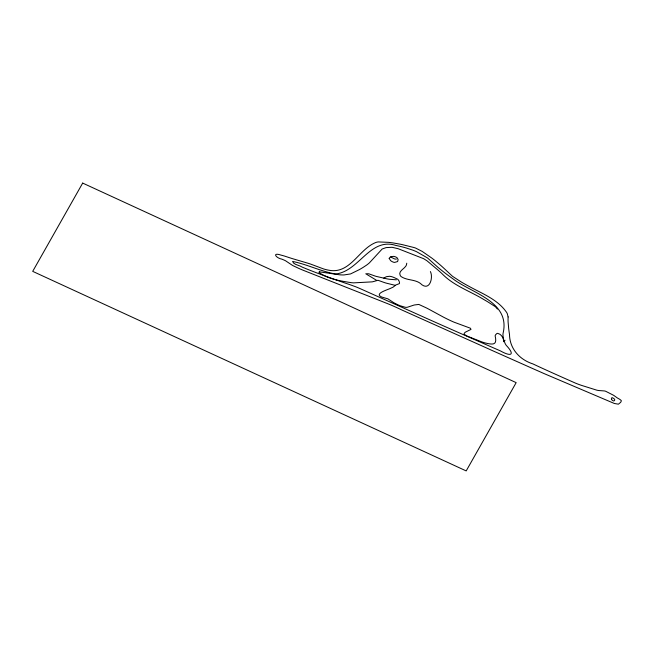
<?xml version="1.0" encoding="UTF-8"?>
<svg xmlns="http://www.w3.org/2000/svg" width="654" height="654" viewBox="0 0 654 654"><rect width="100%" height="100%" fill="white"/><g stroke="black" fill="none" stroke-linecap="round" stroke-linejoin="round"><path stroke-width="0.98" d="M406.755 263.194L406.494 264.674A14.216 8.813 21.7 0 1 405.676 266.333C403.731 269.154 397.943 271.467 400.289 275.636A4.177 2.591 21.7 0 0 401.36 276.732C407.655 280.901 416.557 278.996 422.01 284.85C430.193 290.621 433.275 276.904 430.373 271.557M505.051 340.252L503.654 341.748L502.951 334.742A35.798 22.187 21.7 0 1 503.081 333.303C510.586 301.731 472.286 293.409 453.287 279.094A223.349 138.427 21.7 0 1 448.971 275.972L446.355 274.026A164.489 101.95 21.7 0 1 437.951 267.347L427.512 257.954L416.623 251.733A38.006 23.552 21.7 0 0 412.895 250.188L406.142 247.964A81.824 50.71 21.7 0 0 402.226 246.885L400.984 246.574A64.738 40.123 21.7 0 0 396.12 245.512C369.935 236.903 359.259 271.524 335.486 274.018C320.869 271.377 306.979 264.298 292.583 261.437C293.409 264.764 299.54 265.181 302.222 267.126C316.389 273.029 330.875 278.113 345.361 283.149A151.229 93.726 21.7 0 0 348.999 284.343L355.563 286.714A106.34 65.907 21.7 0 1 359.111 288.185A85.821 53.195 21.7 0 1 361.613 289.289L412.265 311.933C441.532 325.161 470.962 338.012 500.384 350.887C511.191 356.978 515.401 355.089 506.237 345.345A15.843 9.818 21.7 0 1 505.051 343.358C503.547 339.589 502.485 334.464 497.866 333.426A1.512 0.94 21.7 0 0 496.983 333.458L495.74 334.586A13.791 8.551 21.7 0 0 495.135 335.829C497.244 344.772 493.754 345.059 485.35 342.982A29.643 18.369 21.7 0 1 481.524 341.78L467.218 336.14L464.275 334.382L464.144 333.458L465.207 332.248L470.994 329.395L470.406 328.226L454.481 322.34A39.404 24.419 21.7 0 1 451.84 321.22L449.535 320.149A115.823 71.785 21.7 0 1 443.535 317.174L430.34 310.012A142.507 88.323 21.7 0 0 426.506 307.977L418.805 304.421L414.317 304.993A49.41 30.624 21.7 0 0 412.339 305.614L407.287 307.282A6.238 3.867 21.7 0 1 405.317 307.29L400.183 305.761A37.809 23.43 21.7 0 1 397.836 304.756L394.411 303.047A18.287 11.339 21.7 0 1 392.866 302.107L387.847 298.813L383.62 297.611A10.39 6.442 21.7 0 1 381.307 296.834C373.802 293.409 388.86 289.485 391.28 287.973A41.774 25.89 21.7 0 0 393.218 287.081L395.359 285.373L386.244 283.125A27.934 17.315 21.7 0 1 382.508 281.882L377.971 280.272L374.096 281.383A21.451 13.293 21.7 0 1 372.151 281.866L353.642 282.863A30.934 19.17 21.7 0 1 351.043 282.634C339.998 280.885 327.883 279.029 318.882 272.342L319.634 271.353M383.743 278.089L386.359 276.724L389.343 276.29A6.368 3.949 21.7 0 1 391.591 276.65L392.531 276.953A23.503 14.568 21.7 0 1 394.624 277.795L397.526 279.152A2.403 1.488 21.7 0 1 398.049 279.56L398.85 280.68A11.461 7.104 21.7 0 1 399.422 282.266L399.52 283.059A3.196 1.978 21.7 0 1 399.308 283.648L395.572 285.103M396.447 258.976L396.316 259.017A2.281 1.414 21.7 0 1 395.637 259.09L395.498 259.09A3.466 2.15 21.7 0 1 394.615 258.951L390.79 257.038M396.357 279.814L389.719 279.299A36.55 22.653 21.7 0 1 386.334 278.718L382.982 277.958A74.335 46.074 21.7 0 0 381.331 277.566L376.222 276.389A15.949 9.884 21.7 0 1 375.077 276.037L369.387 274.01A10.57 6.556 21.7 0 0 368.349 273.748L365.749 273.773L376.344 280.182M319.953 271.909L339.442 274.786A34.098 21.132 21.7 0 0 344.02 274.942L350.56 273.928L359.43 269.587A222.671 138.01 21.7 0 0 363.387 267.224L366.632 265.074A69.12 42.837 21.7 0 0 369.461 262.802L382.149 249.019L386.122 247.604L392.065 247.294L398.114 248.7L423.653 258.698L426.988 260.791L437.624 269.734A187.158 115.995 21.7 0 1 441.671 273.323C453.336 285.651 469.924 291.022 484.107 299.704A120.786 74.858 21.7 0 1 487.68 301.796L495.462 306.767L497.432 309.064M611.629 399.545L611.474 399.259A1.243 0.768 21.7 0 1 611.441 398.965L611.474 398.809A6.769 4.194 21.7 0 1 611.539 398.662L611.621 398.45A2.346 1.455 21.7 0 0 611.654 398.27L611.874 397.648L612.904 397.984A4.93 3.049 21.7 0 1 613.836 398.564L614.507 399.193A1.668 1.03 21.7 0 1 614.719 399.823L614.662 400.117A4.267 2.649 21.7 0 1 614.376 400.616L613.885 400.918A0.834 0.515 21.7 0 1 613.444 400.902L613.109 400.788A2.829 1.749 21.7 0 1 611.678 399.545M508.117 316.937L508.068 318.882A103.953 64.427 21.7 0 0 508.101 321.956L508.673 328.512A312.955 193.96 21.7 0 0 509.507 334.496C509.679 348.705 519.628 359.667 532.789 363.861C546.932 370.499 561.222 376.818 575.504 383.138A61.312 37.997 21.7 0 0 581.684 385.435L596.996 390.225A17.805 11.036 21.7 0 0 599.072 390.552L604.345 390.937A6.311 3.916 21.7 0 1 605.653 391.256L613.681 395.343L616.967 397.689A7.382 4.57 21.7 0 0 617.785 398.212L618.807 398.768A11.151 6.908 21.7 0 1 619.894 399.422L621.136 400.42A1.079 0.67 21.7 0 1 621.3 400.82L621.12 401.45A21.247 13.17 21.7 0 1 620.638 402.357L618.406 404.188L614.319 403.469L543.891 373.508A339.173 210.212 21.7 0 0 536.525 370.254L490.901 349.947A150.109 93.031 21.7 0 0 486.069 347.748L401.989 310.053A165.936 102.841 21.7 0 0 394.436 306.546L392.065 305.508A97.258 60.274 21.7 0 0 388.909 304.184L303.26 270.29A82.461 51.11 21.7 0 1 299.319 268.631L293.245 265.786A15.336 9.508 21.7 0 1 291.537 264.764L285.52 260.758A28.22 17.494 21.7 0 0 284.825 260.423A23.74 14.715 21.7 0 0 281.751 259.123C275.686 257.921 271.827 251.945 281.343 255.199A39.371 24.402 21.7 0 1 284.752 256.147L290.049 257.88A86.336 53.514 21.7 0 0 292.755 258.739L308.672 263.439A57.233 35.471 21.7 0 1 311.418 264.388L323.452 268.892A28.384 17.593 21.7 0 0 327.605 269.971A29.798 18.467 21.7 0 0 331.57 270.609C350.83 272.211 359.209 249.305 375.437 242.642A12.72 7.881 21.7 0 1 378.29 241.923L388.533 242.34A114.924 71.229 21.7 0 1 393.316 242.977L400.436 244.228A56.203 34.834 21.7 0 1 403.902 245.021L413.688 247.457A14.699 9.115 21.7 0 1 415.617 248.07L422.149 251.381L431.542 257.889A90.693 56.211 21.7 0 1 435 260.562L439.913 264.698A160.017 99.179 21.7 0 1 443.412 267.821L452.494 276.29L461.34 282.038A146.022 90.505 21.7 0 0 468.91 286.288C482.161 293.646 497.514 299.311 506.498 312.228A39.265 24.337 21.7 0 1 507.259 313.577L508.117 316.937M389.179 258.355L390.601 260.611A6.744 4.186 21.7 0 0 392.375 261.747L393.634 262.246A2.837 1.758 21.7 0 0 394.575 262.401L397.624 261.559L398.106 259.671A9.843 6.099 21.7 0 0 397.534 258.477L397.436 258.305A10.799 6.695 21.7 0 0 397.305 258.085L397.223 257.954A1.422 0.883 21.7 0 0 396.839 257.57L396.479 257.349A4.88 3.025 21.7 0 0 393.512 256.368L390.495 256.818L389.179 258.355M82.682 183.087L32.7 271.361L466.188 470.913L516.169 382.639L82.682 183.087"/></g></svg>
